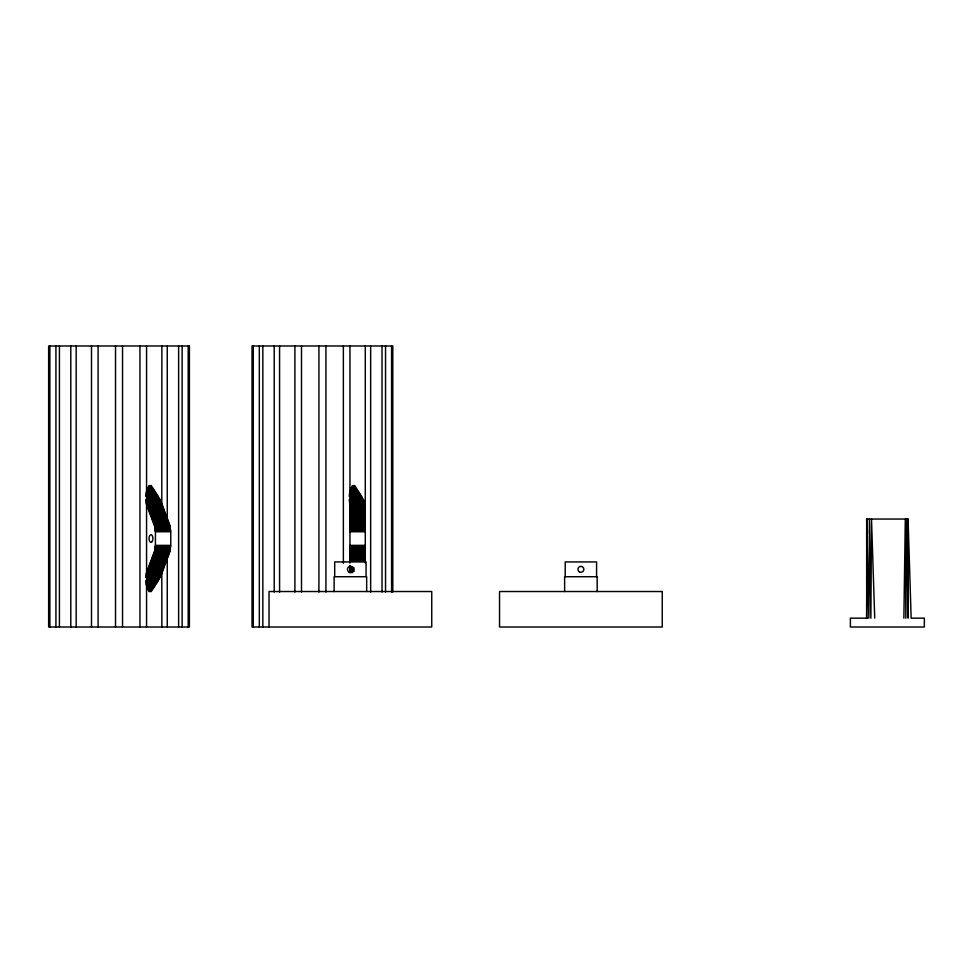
<?xml version="1.0" encoding="UTF-8"?>
<svg xmlns="http://www.w3.org/2000/svg" width="973" height="973" viewBox="0 0 973 973"><rect width="100%" height="100%" fill="white"/><g stroke="black" fill="none" stroke-linecap="round" stroke-linejoin="round"><path stroke-width="1.46" d="M908.052 526.551L908.077 519.047L866.663 519.047L866.663 618.147L866.979 519.047L867.43 532.559M903.881 618.147L905.304 519.047L905.863 618.147L906.836 519.047L908.077 618.147L908.077 519.047L911.142 618.147L924.35 618.147L924.35 627.013L850.39 627.013L850.39 618.147L867.563 618.147M148.82 485.612L151.496 485.612M352.226 485.612L354.89 485.612M148.249 486.792L152.226 486.792M351.654 486.792L355.631 486.792M349.879 491.523L358.696 491.523L358.696 492.715M146.193 492.715L156.069 492.715L156.069 493.895M349.587 492.715L359.463 492.715L359.463 493.895M145.95 493.895L156.823 493.895L156.823 495.075M349.356 493.895L360.217 493.895L360.217 495.075M145.792 495.075L157.565 495.075L157.565 496.266M349.185 495.075L360.959 495.075L360.959 496.266M145.792 496.266L158.283 496.266L158.283 497.446M349.185 496.266L361.676 496.266L361.676 497.446M147.081 497.446L158.964 497.446L158.964 498.626M350.487 497.446L362.357 497.446L362.357 498.626M147.081 498.626L159.621 498.626L159.621 499.818M350.475 498.626L363.014 498.626L363.014 499.818M145.792 499.818L160.229 499.818L160.229 500.998M349.185 499.818L363.634 499.818L363.634 500.998M145.792 500.998L160.8 500.998L160.8 502.177M349.185 500.998L364.206 500.998L364.206 502.177M145.95 502.177L161.323 502.177L161.323 503.357M349.356 502.177L364.729 502.177L364.729 503.357M146.193 503.357L161.798 503.357M349.587 503.357L365.191 503.357L365.203 505.729M365.276 504.549L349.879 504.549L349.879 505.729L365.276 505.729M349.952 506.909L365.276 506.909M349.952 508.101L365.276 508.101M349.952 509.28L365.276 509.28M349.952 510.46L365.276 510.46M349.952 511.64L365.276 511.64M349.952 512.832L365.276 512.832M349.952 514.012L365.276 514.012M349.952 515.191L365.276 515.191M349.952 516.383L365.276 516.383M349.952 517.563L365.276 517.563M349.952 518.743L365.276 518.743M349.952 519.923L365.276 519.923M349.952 521.114L365.276 521.114M349.952 522.294L365.276 522.294M349.952 523.474L365.276 523.474M349.952 524.666L365.276 524.666M349.952 525.846L365.276 525.846M170.166 527.025L154.695 527.025L154.695 525.846M349.952 527.025L365.276 527.025M154.841 528.217L170.311 528.217L170.311 529.397M349.952 528.217L365.276 528.217M349.952 529.397L365.276 529.397M170.603 530.577L155.133 530.577L155.133 529.397M349.952 530.577L365.276 530.577M349.952 531.757L365.276 531.757M349.952 545.366L365.276 545.366M170.603 546.558L155.133 546.558L155.133 547.738M349.952 546.558L365.276 546.558M349.952 547.738L365.276 547.738M154.841 548.918L170.311 548.918L170.311 547.738M349.952 548.918L365.276 548.918M170.166 550.098L154.695 550.098L154.695 551.29M349.952 550.098L365.276 550.098M349.952 551.29L365.276 551.29M349.952 552.469L365.276 552.469M349.952 553.649L365.276 553.649M349.952 554.841L365.276 554.841M349.952 556.021L365.276 556.021M349.952 557.201L365.276 557.201M349.952 558.38L365.276 558.38M349.952 559.572L365.276 559.572M349.952 560.752L365.276 560.752M349.952 566.663L352.737 566.663M349.952 567.855L354.136 567.855M349.952 569.035L354.136 569.035M349.952 570.214L354.136 570.214M354.136 571.406L349.879 571.406L349.879 572.586L352.664 572.586M146.193 573.766L161.798 573.766M145.95 574.958L161.323 574.958L161.323 573.766M145.792 576.138L160.8 576.138L160.8 574.958M145.792 577.317L160.229 577.317L160.229 576.138M147.081 578.497L159.621 578.497L159.621 577.317M147.081 579.689L158.964 579.689L158.964 578.497M145.792 580.869L158.283 580.869L158.283 579.689M145.792 582.049L157.565 582.049L157.565 580.869M145.95 583.241L156.823 583.241L156.823 582.049M146.193 584.42L156.069 584.42L156.069 583.241M148.249 590.331L152.226 590.331M148.82 591.523L151.496 591.523M874.727 618.147L871.504 519.047L870.859 618.147L869.436 519.047L868.877 618.147L866.663 519.047M597.167 591.523L597.167 576.721L564.62 576.721L564.62 591.523M596.583 576.721L596.583 561.932L565.204 561.932L565.204 576.721M392.8 592.083L392.8 345.987L252.043 345.987L252.043 627.013L431.744 627.013L431.744 591.523L269.034 591.523L269.034 627.013M391.584 345.987L391.584 592.083M385.539 345.987L385.539 592.083M382.024 345.987L382.024 592.083M370.652 345.987L370.652 592.083M366.663 591.523L366.663 576.721L334.116 576.721L334.116 591.523M366.079 576.721L366.079 561.932L334.7 561.932L334.7 576.721M365.276 345.987L365.276 563.124M357.93 491.523L357.93 490.343L350.244 490.343L350.244 491.523M357.152 490.343L357.152 489.164L350.657 489.164L350.657 490.343M356.386 489.164L356.386 487.984L351.131 487.984L351.131 489.164M349.952 345.987L349.952 563.124M349.952 565.483L349.952 572.586M343.36 345.987L343.36 563.209M325.931 345.987L325.931 592.083M318.913 345.987L318.913 592.083M301.496 345.987L301.496 592.083M294.904 345.987L294.904 592.083M279.579 345.987L279.579 592.083M274.204 345.987L274.204 592.083M262.832 345.987L262.832 627.013M259.317 345.987L259.317 627.013M253.272 345.987L253.272 627.013M188.19 345.987L188.19 627.013M182.133 345.987L182.133 627.013M178.631 345.987L178.631 627.013M170.603 531.757L170.457 529.397L154.987 529.397L154.841 527.025M170.603 545.366L170.457 547.738L154.987 547.738L154.841 550.098M170.166 528.217L170.02 525.846L154.391 525.846L154.391 524.666M170.166 548.918L170.02 551.29L154.391 551.29L154.391 552.469M169.716 525.846L169.716 524.666L153.953 524.666L153.953 523.474M169.716 551.29L169.716 552.469L153.953 552.469L153.953 553.649M169.278 524.666L169.278 523.474L153.503 523.474L153.503 522.294M169.278 552.469L169.278 553.649L153.503 553.649L153.503 554.841M168.828 523.474L168.828 522.294L153.065 522.294L153.065 521.114M168.828 553.649L168.828 554.841L153.065 554.841L153.065 556.021M168.39 522.294L168.39 521.114L152.615 521.114L152.615 519.923M168.39 554.841L168.39 556.021L152.615 556.021L152.615 557.201M167.94 521.114L167.94 519.923L152.177 519.923L152.177 518.743M167.94 556.021L167.94 557.201L152.177 557.201L152.177 558.38M167.502 519.923L167.502 518.743L151.727 518.743L151.727 517.563M167.502 557.201L167.502 558.38L151.727 558.38L151.727 559.572M167.259 345.987L167.259 520.677M167.259 557.14L167.259 627.013M167.052 518.743L167.052 517.563L151.289 517.563L151.289 516.383M167.052 558.38L167.052 559.572L151.289 559.572L151.289 560.752M166.614 517.563L166.614 516.383L150.839 516.383L150.839 515.191M166.614 559.572L166.614 560.752L150.839 560.752L150.839 561.932M166.164 516.383L166.164 515.191L150.401 515.191L150.401 514.012M166.164 560.752L166.164 561.932L150.401 561.932L150.401 563.124M165.726 515.191L165.726 514.012L149.951 514.012L149.951 512.832M165.726 561.932L165.726 563.124L149.951 563.124L149.951 564.304M165.276 514.012L165.276 512.832L149.514 512.832L149.514 511.64M165.276 563.124L165.276 564.304L149.514 564.304L149.514 565.483M164.838 512.832L164.838 511.64L149.064 511.64L149.064 510.46M164.838 564.304L164.838 565.483L149.064 565.483L149.064 566.663M164.388 511.64L164.388 510.46L148.626 510.46L148.626 509.28M164.388 565.483L164.388 566.663L148.626 566.663L148.626 567.855M163.951 510.46L163.951 509.28L148.176 509.28L148.176 508.101M163.951 566.663L163.951 567.855L148.176 567.855L148.176 569.035M163.5 509.28L163.5 508.101L147.738 508.101L147.738 506.909M163.5 567.855L163.5 569.035L147.738 569.035L147.738 570.214M163.063 508.101L163.063 506.909L147.3 506.909L147.3 505.729M163.063 569.035L163.063 570.214L147.3 570.214L147.3 571.406M162.625 506.909L162.625 505.729L146.85 505.729L146.85 504.549M162.625 570.214L162.625 571.406L146.85 571.406L146.85 572.586M162.175 505.729L162.175 504.549L146.485 504.549L146.485 503.357M162.175 571.406L162.175 572.586L146.485 572.586L146.485 573.766M161.883 345.987L161.798 504.549M161.798 572.586L161.883 627.013M155.425 531.757L155.425 545.366M155.303 492.715L155.303 491.523L146.485 491.523L146.485 492.715M155.279 530.577L155.279 531.757L170.749 531.757L170.749 545.366L155.279 545.366L155.279 546.558M155.303 584.42L155.303 585.6L146.485 585.6L146.485 584.42M154.525 491.523L154.525 490.343L146.838 490.343L146.838 491.523M154.525 585.6L154.525 586.78L146.838 586.78L146.838 585.6M153.758 490.343L153.758 489.164L147.251 489.164L147.251 490.343M153.758 586.78L153.758 587.972L147.251 587.972L147.251 586.78M152.98 489.164L152.98 487.984L147.726 487.984L147.726 489.164M152.98 587.972L152.98 589.151L147.726 589.151L147.726 587.972M146.558 345.987L146.558 627.013M139.966 345.987L139.966 627.013M122.537 345.987L122.537 627.013M115.519 345.987L115.519 627.013M98.091 345.987L98.091 627.013M91.498 345.987L91.498 627.013M76.174 345.987L76.174 627.013M70.798 345.987L70.798 627.013M59.426 345.987L59.426 627.013M55.923 345.987L55.923 627.013M49.866 345.987L49.866 627.013M189.407 345.987L48.65 345.987L48.65 627.013L189.407 627.013L189.407 345.987M662.248 591.523L499.538 591.523L499.538 627.013L662.248 627.013L662.248 591.523M579.422 571.893A2.955 2.955 0 0 0 583.849 569.327A2.955 2.955 0 0 0 579.422 566.773A2.955 2.955 0 0 0 579.422 571.893M348.918 571.893A2.955 2.955 0 0 0 353.345 569.327A2.955 2.955 0 0 0 348.918 566.773A2.955 2.955 0 0 0 348.918 571.893M152.347 541.28A3.843 1.922 -90 0 0 151.484 534.858A3.843 1.922 -90 0 0 149.137 539.565A3.843 1.922 -90 0 0 152.347 541.28"/></g></svg>
